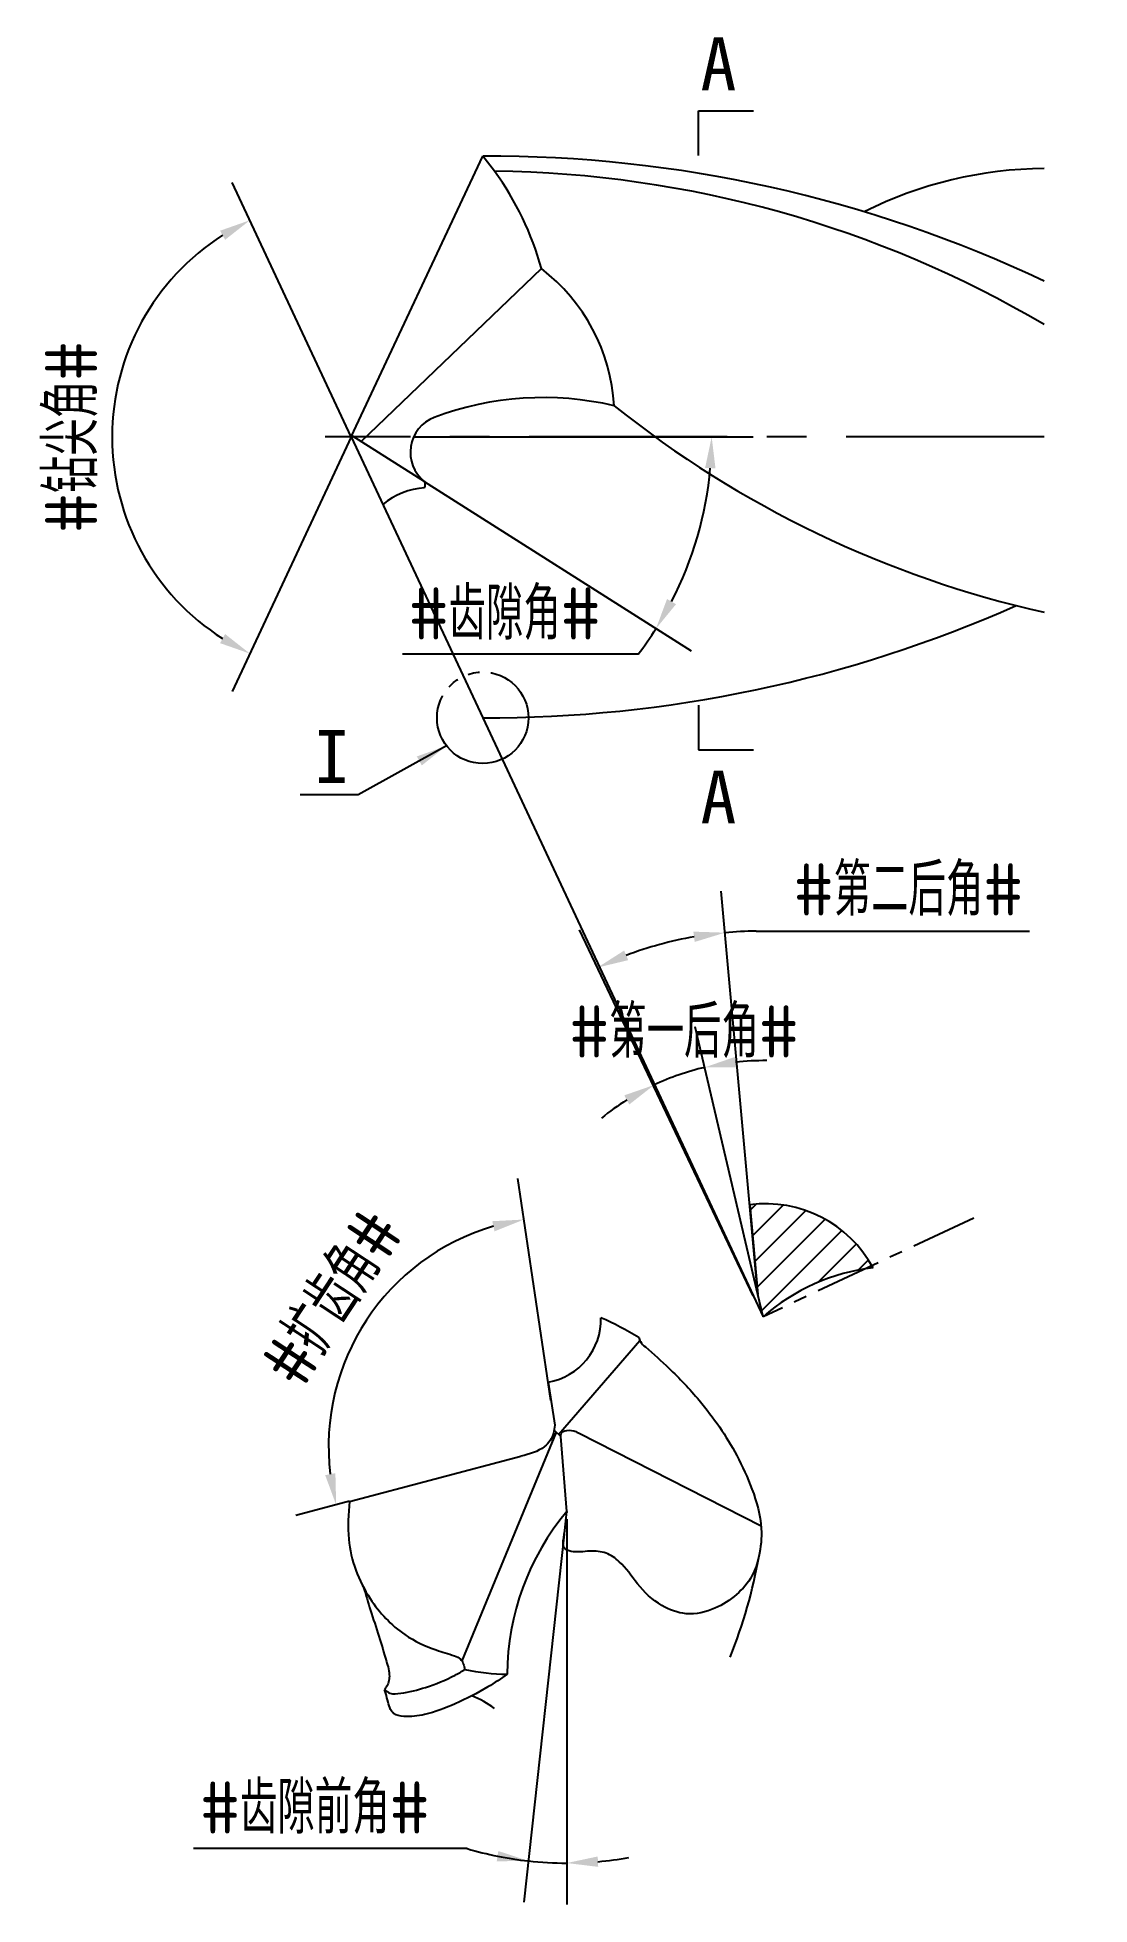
# Model space of a CAD drawing. Header units: millimetres. Extents: x 2730.1 to 2780.7, y 3931.4 to 4021.1.
import ezdxf

# ---------------------------------------------------------------- set-up
doc = ezdxf.new("R2010")
doc.units = ezdxf.units.MM
for name, pattern in [('ACAD_ISO04W100', [30, 24, -3, 0, -3]), ('CENTER', [50.8, 31.75, -6.35, 6.35, -6.35]), ('JIS_09_08', [10.75, 8, -0.55, 0.55, -0.55, 0.55, -0.55])]:
    doc.linetypes.add(name, pattern=pattern)
for name, color, linetype in [('中心线', 2, 'ACAD_ISO04W100'), ('标注', 7, 'Continuous'), ('注释', 3, 'Continuous'), ('轮廓', 4, 'Continuous')]:
    doc.layers.add(name, color=color, linetype=linetype)
doc.styles.add('CFST0', font='gbenor.shx', dxfattribs={"bigfont": 'gbcbig.shx'})
doc.styles.get("Standard").update_dxf_attribs({"font": ''})
doc.styles.get('Standard').set_extended_font_data('Microsoft YaHei')
doc.dimstyles.new('ISO-25', dxfattribs={"dimtxt": 2.5, "dimasz": 1.5, "dimexe": 0.4, "dimexo": 0.4, "dimgap": 0.4, "dimtad": 1, "dimdec": 3, "dimtxsty": 'Standard', "dimcen": 2.5, "dimclrd": 4, "dimclre": 4, "dimclrt": 4, "dimadec": 0, "dimazin": 0, "dimtfac": 1, "dimtdec": 3, "dimtmove": 0, "dimatfit": 3, "dimfxl": 1, "dimarcsym": 0})
doc.dimstyles.new('TYToolDesignC1-1', dxfattribs={"dimtxt": 2.5, "dimasz": 1.5, "dimexe": 2, "dimexo": 0, "dimtad": 1, "dimtoh": 1, "dimdec": 3, "dimdsep": 46, "dimtxsty": 'CFST0', "dimcen": 2.502, "dimclrd": 3, "dimclre": 3, "dimclrt": 3, "dimazin": 2, "dimtfac": 1, "dimtdec": 3, "dimtmove": 0, "dimatfit": 3, "dimfxl": 1, "dimarcsym": 0})

# ---------------------------------------------------------------- blocks, each defined once
blk = doc.blocks.new('*D7')
at = {"layer": 'Defpoints', "color": 0, "transparency": 16777216}
for p in [(2749.849, 4011.937), (2734.48, 4006.178), (2745.169, 4001.937), (2745.169, 4001.937), (2749.849, 3991.937)]:
    blk.add_point(p, dxfattribs=at)
at = {"layer": '标注', "color": 3, "lineweight": -2, "transparency": 16777216}
for q in [(2739.447, 4014.165), (2739.447, 3989.71)]:
    blk.add_line((2745.169, 4001.937), q, dxfattribs=at)
blk.add_arc((2745.169, 4001.937), 11.5, 122.55826, 237.44174, dxfattribs=at)
at = {"layer": '标注', "color": 3, "transparency": 16777216}
for points in [[(2738.86, 4011.849), (2739.101, 4011.411), (2740.295, 4012.353)], [(2739.101, 3992.464), (2738.86, 3992.026), (2740.295, 3991.522)]]:
    blk.add_solid(points, dxfattribs=at)
at = {"layer": '标注', "color": 3, "transparency": 16777216, "insert": (2731.711, 4001.937), "char_height": 2.5, "attachment_point": 5, "rotation": 90, "style": 'CFST0'}
blk.add_mtext('#钻尖角#', dxfattribs=at)
blk = doc.blocks.new('*D6')
at = {"layer": 'Defpoints', "color": 0, "transparency": 16777216}
for p in [(2745.309, 4001.937), (2745.309, 4001.937), (2748.169, 4001.937), (2748.679, 3999.797), (2762.195, 3998.715)]:
    blk.add_point(p, dxfattribs=at)
at = {"layer": '标注', "color": 3, "lineweight": -2, "transparency": 16777216}
for p, q in [((2748.169, 4001.937), (2764.5, 4001.937)), ((2748.679, 3999.797), (2761.51, 3991.65)), ((2758.963, 3991.492), (2747.628, 3991.492))]:
    blk.add_line(p, q, dxfattribs=at)
for start, end in [(332.58483, 354.99902), (322.58287, 327.58385)]:
    blk.add_arc((2745.309, 4001.937), 17.191, start, end, dxfattribs=at)
at = {"layer": '标注', "color": 3, "transparency": 16777216}
for points in [[(2762.185, 4000.45), (2762.684, 4000.428), (2762.5, 4001.937)], [(2760.786, 3993.897), (2760.353, 3994.147), (2759.821, 3992.722)]]:
    blk.add_solid(points, dxfattribs=at)
at = {"layer": '标注', "color": 3, "transparency": 16777216, "insert": (2752.545, 3993.436), "char_height": 2.5, "attachment_point": 5, "style": 'CFST0'}
blk.add_mtext('#齿隙角#', dxfattribs=at)
blk = doc.blocks.new('*D1')
at = {"layer": 'Defpoints', "color": 0, "transparency": 16777216}
for p in [(2760.524, 3971.13), (2764.5, 3960.649), (2764.72, 3960.719), (2764.97, 3959.649), (2764.97, 3959.649)]:
    blk.add_point(p, dxfattribs=at)
at = {"layer": '标注', "color": 3, "lineweight": -2, "transparency": 16777216}
for p, q in [((2764.72, 3960.719), (2761.714, 3973.585)), ((2764.5, 3960.649), (2758.882, 3972.601))]:
    blk.add_line(p, q, dxfattribs=at)
for start, end in [(103.15095, 115.17352), (89.18036, 96.16565), (122.15882, 129.14411)]:
    blk.add_arc((2764.97, 3959.649), 12.311, start, end, dxfattribs=at)
at = {"layer": '标注', "color": 3, "transparency": 16777216}
for points in [[(2763.689, 3971.643), (2763.605, 3972.135), (2762.169, 3971.637)], [(2758.297, 3970.291), (2758.537, 3969.852), (2759.733, 3970.791)]]:
    blk.add_solid(points, dxfattribs=at)
at = {"layer": '标注', "color": 3, "transparency": 16777216, "insert": (2761.17, 3973.344), "char_height": 2.5, "attachment_point": 5, "style": 'CFST0'}
blk.add_mtext('#第一后角#', dxfattribs=at)
blk = doc.blocks.new('*D2')
at = {"layer": 'Defpoints', "color": 0, "transparency": 16777216}
for p in [(2758.981, 3977.232), (2764.5, 3960.649), (2764.72, 3960.719), (2764.78, 3960.059), (2764.78, 3960.059)]:
    blk.add_point(p, dxfattribs=at)
at = {"layer": '标注', "color": 3, "lineweight": -2, "transparency": 16777216}
for p, q in [((2764.72, 3960.719), (2762.958, 3980.102)), ((2764.5, 3960.649), (2756.151, 3978.241)), ((2764.637, 3978.184), (2777.791, 3978.184))]:
    blk.add_line(p, q, dxfattribs=at)
for start, end in [(99.93741, 110.64492), (90.45145, 95.19443)]:
    blk.add_arc((2764.78, 3960.059), 18.125, start, end, dxfattribs=at)
at = {"layer": '标注', "color": 3, "transparency": 16777216}
for points in [[(2761.619, 3978.16), (2761.685, 3977.665), (2763.139, 3978.11)], [(2758.487, 3976.79), (2758.291, 3977.251), (2757.009, 3976.434)]]:
    blk.add_solid(points, dxfattribs=at)
at = {"layer": '标注', "color": 3, "transparency": 16777216, "insert": (2771.964, 3980.169), "char_height": 2.5, "attachment_point": 5, "style": 'CFST0'}
blk.add_mtext('#第二后角#', dxfattribs=at)
blk = doc.blocks.new('*D5')
at = {"layer": 'Defpoints', "color": 0, "transparency": 16777216}
for p in [(2747.927, 3961.789), (2754.773, 3955.619), (2755.103, 3953.419), (2755.103, 3953.419), (2745.083, 3950.779)]:
    blk.add_point(p, dxfattribs=at)
at = {"layer": '标注', "color": 3, "lineweight": -2, "transparency": 16777216}
for p, q in [((2754.773, 3955.619), (2753.171, 3966.3)), ((2745.083, 3950.779), (2742.508, 3950.101))]:
    blk.add_line(p, q, dxfattribs=at)
blk.add_arc((2755.103, 3953.419), 11.025, 106.33223, 186.95899, dxfattribs=at)
at = {"layer": '标注', "color": 3, "transparency": 16777216}
for points in [[(2751.949, 3964.243), (2752.057, 3963.755), (2753.468, 3964.322)], [(2744.405, 3952.131), (2743.914, 3952.036), (2744.442, 3950.61)]]:
    blk.add_solid(points, dxfattribs=at)
at = {"layer": '标注', "color": 3, "transparency": 16777216, "insert": (2744.259, 3960.557), "char_height": 2.5, "attachment_point": 5, "rotation": 56.64561, "style": 'CFST0'}
blk.add_mtext('#扩齿角#', dxfattribs=at)
blk = doc.blocks.new('*D4')
at = {"layer": 'Defpoints', "color": 0, "transparency": 16777216}
for p in [(2755.533, 3950.289), (2755.533, 3950.289), (2755.533, 3949.919), (2755.413, 3949.199), (2754.916, 3933.405)]:
    blk.add_point(p, dxfattribs=at)
at = {"layer": '标注', "color": 3, "lineweight": -2, "transparency": 16777216}
for p, q in [((2755.533, 3949.919), (2755.533, 3931.394)), ((2755.413, 3949.199), (2753.465, 3931.507)), ((2750.743, 3934.087), (2737.589, 3934.087))]:
    blk.add_line(p, q, dxfattribs=at)
for start, end in [(253.53061, 263.71751), (253.54068, 258.62909), (263.71751, 270), (275.08842, 280.17683)]:
    blk.add_arc((2755.533, 3950.289), 16.896, start, end, dxfattribs=at)
at = {"layer": '标注', "color": 3, "transparency": 16777216}
for points in [[(2752.24, 3933.972), (2752.164, 3933.478), (2753.684, 3933.495)], [(2757.043, 3933.21), (2757.021, 3933.71), (2755.533, 3933.394)]]:
    blk.add_solid(points, dxfattribs=at)
at = {"layer": '标注', "color": 3, "transparency": 16777216, "insert": (2743.416, 3936.044), "char_height": 2.5, "attachment_point": 5, "style": 'CFST0'}
blk.add_mtext('#齿隙前角#', dxfattribs=at)

msp = doc.modelspace()

# ---------------------------------------------------------------- hatches: boundary and pattern name
at = {"layer": '轮廓'}
h = msp.add_hatch(dxfattribs=at)
h.set_pattern_fill('ANSI31', color=256, scale=0.3)
h.set_pattern_definition([(45, (2727.136, 3835.9591), (-0.673519, 0.673519), [])])
h.paths.add_polyline_path([(2764.721, 3960.7185), (2764.9697, 3959.649), (2765.4218, 3959.6102, -0.2037697), (2770.265, 3962.0012, 0.3088907), (2764.3365, 3965.0355)])

# ---------------------------------------------------------------- linework, layer by layer
at = {"layer": '中心线', "linetype": 'CENTER', "ltscale": 0.3}
msp.add_line((2778.4904, 4001.9374), (2743.9132, 4001.9374), dxfattribs=at)
at = {"layer": '注释'}
for p, q in [((2761.8591, 3989.0419), (2761.8591, 3986.8961)), ((2761.8591, 3986.8961), (2764.5062, 3986.8961))]:
    msp.add_line(p, q, dxfattribs=at)
at = {"layer": '注释', "linetype": 'JIS_09_08'}
msp.add_circle((2751.4904, 3988.4374), 2.1989, dxfattribs=at)
at = {"layer": '轮廓'}
for p, q in [((2761.8591, 4015.4648), (2761.8591, 4017.6106)), ((2761.8591, 4017.6106), (2764.5062, 4017.6106)), ((2745.1694, 4001.9374), (2751.4904, 4015.4374)), ((2752.0597, 4014.7086), (2751.4904, 4015.4374)), ((2745.6474, 4001.7249), (2754.3103, 4010.0264)), ((2745.1694, 4001.9374), (2751.4904, 3988.4374)), ((2745.202, 4002.0071), (2748.6825, 3999.8013)), ((2751.4904, 3988.4374), (2764.9697, 3959.649)), ((2755.1408, 3953.9857), (2759.0452, 3958.5083)), ((2754.6382, 3956.5083), (2754.9498, 3954.439)), ((2755.0194, 3954.1048), (2750.4912, 3943.1081)), ((2754.923, 3954.1993), (2755.2392, 3953.8892)), ((2755.5351, 3950.2889), (2755.2392, 3953.8892)), ((2756.1338, 3954.0471), (2764.8733, 3949.6073)), ((2745.0804, 3950.7774), (2753.3235, 3952.95)), ((2755.5351, 3950.2889), (2755.5351, 3950.2485))]:
    msp.add_line(p, q, dxfattribs=at)
at = {"layer": '轮廓', "linetype": 'Continuous'}
for p in [(2764.3365, 3965.0355), (2764.9697, 3959.649)]:
    msp.add_line(p, (2764.721, 3960.7185), dxfattribs=at)
at = {"layer": '轮廓', "linetype": 'CENTER', "ltscale": 0.1}
msp.add_line((2775.1005, 3964.3925), (2764.9697, 3959.649), dxfattribs=at)
at = {"layer": '轮廓'}
for centre, radius, start, end in [((2751.6946, 3952.7367), 62.7011, 64.7, 90.186605), ((2740.5153, 4006.2776), 14.2953, 15.202958, 36.141107), ((2751.4202, 3961.3606), 53.3519, 59.509883, 89.313196), ((2778.6333, 3995.208), 19.63, 90.417273, 116.626816), ((2748.8279, 4002.8889), 9, 3.494055, 52.471308), ((2754.4097, 3988.8198), 15.0082, 76.900765, 110.493891), ((2749.8125, 4001.2024), 1.8, 111.417419, 231.112792), ((2789.6554, 4043.2763), 51.0019, 231.363693, 257.354713), ((2748.859, 3996.1396), 3.3513, 92.792709, 130.366184), ((2748.3998, 3999.6319), 0.3296, 333.898368, 30.93536), ((2751.6946, 4051.1382), 62.7011, 269.813395, 293.944676), ((2754.1124, 3959.5263), 3.0635, 279.883254, 1.451139), ((2749.9955, 3943.6811), 17.4664, 58.998447, 65.729869), ((2764.7915, 3942.4677), 12.1183, 139.804015, 179.987344), ((2741.3551, 3952.2122), 23.7694, 337.939718, 350.17939), ((2752.7266, 3952.3455), 9.8753, 257.775929, 269.690537), ((2749.4479, 3937.3971), 4.3076, 52.635579, 69.340371)]:
    msp.add_arc(centre, radius, start, end, dxfattribs=at)
at = {"layer": '轮廓', "linetype": 'Continuous'}
for centre, radius, start, end in [((2765.0783, 3959.1763), 5.906, 28.575041, 97.21585), ((2771.3825, 3952.3488), 9.7169, 96.604034, 131.297238)]:
    msp.add_arc(centre, radius, start, end, dxfattribs=at)
at = {"layer": '轮廓'}
for points in [[(2758.9917, 3958.6525), (2759.0722, 3958.4555), (2759.3109, 3958.2), (2760.4469, 3957.1758), (2761.8982, 3955.6331), (2763.7052, 3952.9807), (2764.4373, 3951.3622), (2764.8834, 3949.4723), (2764.7698, 3948.1287), (2764.4365, 3947.193), (2763.6942, 3946.3034), (2762.6598, 3945.64), (2761.274, 3945.3787), (2760.1035, 3945.773), (2758.9273, 3946.8203), (2758.0595, 3947.8777), (2757.4186, 3948.2848), (2756.643, 3948.386), (2755.7371, 3948.3709), (2755.4161, 3948.5244), (2755.3867, 3949.0282), (2755.5351, 3950.2889)], [(2754.9498, 3954.439), (2754.891, 3954.0504), (2754.4655, 3953.4158), (2753.3235, 3952.95)], [(2755.2392, 3953.8892), (2755.2572, 3954.0192), (2755.528, 3954.1878), (2755.9678, 3954.1277), (2756.1338, 3954.0471)], [(2745.0804, 3950.7774), (2745.0455, 3948.9541), (2746.077, 3946.1042), (2747.7494, 3944.3707), (2749.2473, 3943.6357), (2750.1375, 3943.3462), (2750.416, 3943.1975), (2750.6356, 3942.6941)], [(2745.7629, 3946.6351), (2746.0959, 3945.5382), (2746.4948, 3944.2933), (2746.86, 3943.0872), (2746.9998, 3942.3661), (2746.9583, 3942.0931), (2746.8404, 3941.8405), (2746.7669, 3941.7242)], [(2746.7669, 3941.7242), (2747.0261, 3941.5623), (2747.545, 3941.5535), (2748.7453, 3941.8357), (2750.1575, 3942.426), (2750.6356, 3942.6941)], [(2752.6732, 3942.4704), (2751.7402, 3941.8595), (2750.1666, 3941.0469), (2748.6957, 3940.5333), (2747.6931, 3940.4411), (2747.2042, 3940.5889), (2747.0535, 3940.7783), (2746.9381, 3941.1301), (2746.8243, 3941.5418), (2746.7669, 3941.7242)]]:
    msp.add_spline(points, degree=3, dxfattribs=at)

# ---------------------------------------------------------------- texts
at = {"layer": '注释', "char_height": 2.53935, "width": 21.860635, "attachment_point": 1}
for s, insert in [('{\\f宋体|b0|i0|c134|p2;A}', (2761.9614, 4021.1431)), ('{\\f宋体|b0|i0|c134|p2;I}', (2743.3677, 3987.8503)), ('{\\f宋体|b0|i0|c134|p2;A}', (2761.9614, 3985.9047))]:
    msp.add_mtext(s, dxfattribs=dict(at, insert=insert))

# ---------------------------------------------------------------- dimensions: what is measured, and where the dimension line sits
at = {"layer": '标注'}
for base, line1, line2, text, picture, middle in [((2734.4797, 4006.1784), ((2745.1691, 4001.9374), (2749.8491, 4011.9374)), ((2745.1691, 4001.9374), (2749.8491, 3991.9374)), '#钻尖角#', '*D7', (2731.7114, 4001.9374)), ((2762.1951, 3998.7146), ((2745.3091, 4001.9374), (2748.1691, 4001.9374)), ((2745.3091, 4001.9374), (2748.6791, 3999.7974)), '#齿隙角#', '*D6', (2752.5453, 3993.436)), ((2758.9814, 3977.2319), ((2764.7797, 3960.059), (2764.7197, 3960.719)), ((2764.7797, 3960.059), (2764.4997, 3960.649)), '#第二后角#', '*D2', (2771.9641, 3980.1691)), ((2747.9273, 3961.7891), ((2755.1031, 3953.4192), (2745.0831, 3950.7792)), ((2755.1031, 3953.4192), (2754.7731, 3955.6192)), '#扩齿角#', '*D5', (2744.2589, 3960.5572)), ((2754.9157, 3933.4049), ((2755.5331, 3950.2892), (2755.4131, 3949.1992)), ((2755.5331, 3950.2892), (2755.5331, 3949.9192)), '#齿隙前角#', '*D4', (2743.4159, 3936.0445))]:
    dim = msp.add_angular_dim_2l(base=base, line1=line1, line2=line2, text=text, dimstyle='TYToolDesignC1-1', dxfattribs=at)
    dim.commit()
    dim.dimension.update_dxf_attribs({"geometry": picture, "text_midpoint": middle})
dim = msp.add_angular_dim_2l(base=(2760.5245, 3971.1297), line1=((2764.9697, 3959.649), (2764.7197, 3960.719)), line2=((2764.9697, 3959.649), (2764.4997, 3960.649)), text='#第一后角#', dimstyle='TYToolDesignC1-1', dxfattribs=at)
dim.commit()
dim.dimension.update_dxf_attribs({"geometry": '*D1', "text_midpoint": (2761.1697, 3971.359), "dimtype": 162})

# ---------------------------------------------------------------- leaders
at = {"layer": '注释'}
msp.add_leader([(2749.7512, 3987.0919), (2745.4982, 3984.7337), (2742.7048, 3984.7337)], dimstyle='ISO-25', override={"dimgap": 0.4, "dimtad": 0, "dimclrd": 256}, dxfattribs=at)

doc.saveas('drawing.dxf')
